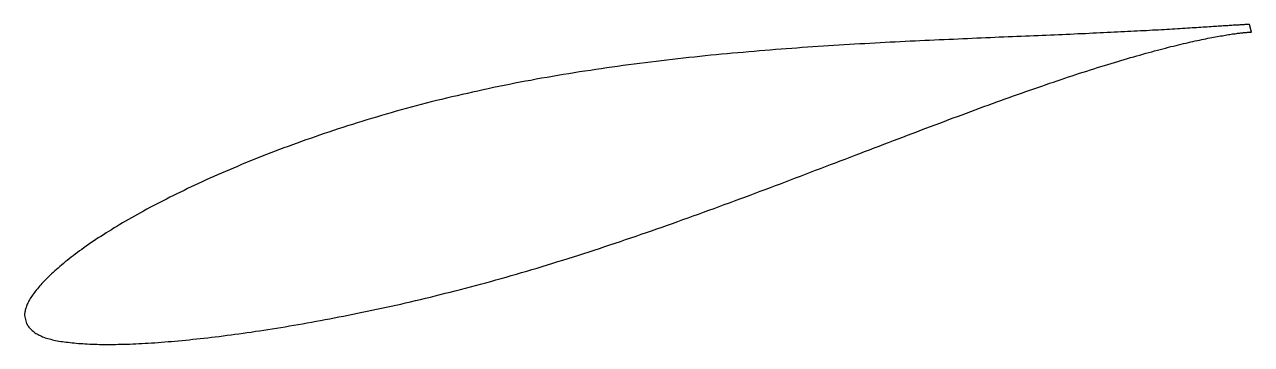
# Model space of a CAD drawing. Header units: metres. Extents: x -42 to 85, y -12 to 21.
import ezdxf

# ---------------------------------------------------------------- set-up
doc = ezdxf.new("R2010")
doc.units = ezdxf.units.M

msp = doc.modelspace()

# ---------------------------------------------------------------- linework, layer by layer
msp.add_lwpolyline([(85.14, 20.81), (85.14, 20.81), (85.13, 20.81), (85.12, 20.81), (85.1, 20.81), (85.08, 20.81), (85.05, 20.81), (85.02, 20.81), (84.98, 20.81), (84.94, 20.81), (84.89, 20.81), (84.83, 20.8), (84.78, 20.8), (84.71, 20.8), (84.64, 20.8), (84.57, 20.79), (84.49, 20.79), (84.41, 20.78), (84.32, 20.78), (84.23, 20.77), (84.13, 20.77), (84.03, 20.76), (83.92, 20.76), (83.81, 20.75), (83.69, 20.74), (83.57, 20.73), (83.44, 20.73), (83.31, 20.72), (83.17, 20.71), (83.03, 20.7), (82.88, 20.69), (82.73, 20.68), (82.57, 20.67), (82.41, 20.66), (82.24, 20.65), (82.07, 20.64), (81.89, 20.63), (81.71, 20.61), (81.53, 20.6), (81.34, 20.59), (81.14, 20.58), (80.94, 20.56), (80.74, 20.55), (80.53, 20.54), (80.31, 20.52), (80.09, 20.51), (79.87, 20.49), (79.64, 20.48), (79.41, 20.47), (79.17, 20.45), (78.93, 20.43), (78.68, 20.42), (78.43, 20.4), (78.17, 20.39), (77.91, 20.37), (77.65, 20.36), (77.38, 20.34), (77.11, 20.32), (76.83, 20.31), (76.54, 20.29), (76.26, 20.27), (75.97, 20.26), (75.67, 20.24), (75.37, 20.22), (75.06, 20.21), (74.75, 20.19), (74.44, 20.17), (74.12, 20.16), (73.8, 20.14), (73.47, 20.12), (73.14, 20.11), (72.81, 20.09), (72.47, 20.07), (72.13, 20.05), (71.78, 20.04), (71.43, 20.02), (71.07, 20), (70.71, 19.98), (70.35, 19.97), (69.98, 19.95), (69.61, 19.93), (69.24, 19.91), (68.86, 19.9), (68.48, 19.88), (68.09, 19.86), (67.7, 19.84), (67.3, 19.83), (66.91, 19.81), (66.5, 19.79), (66.1, 19.77), (65.69, 19.75), (65.28, 19.74), (64.86, 19.72), (64.44, 19.7), (64.02, 19.68), (63.59, 19.66), (63.16, 19.65), (62.73, 19.63), (62.29, 19.61), (61.85, 19.59), (61.41, 19.57), (60.96, 19.55), (60.51, 19.53), (60.06, 19.52), (59.6, 19.5), (59.14, 19.48), (58.68, 19.46), (58.21, 19.44), (57.74, 19.42), (57.27, 19.4), (56.8, 19.38), (56.32, 19.36), (55.84, 19.34), (55.36, 19.32), (54.87, 19.3), (54.38, 19.27), (53.89, 19.25), (53.4, 19.23), (52.9, 19.21), (52.4, 19.19), (51.9, 19.16), (51.39, 19.14), (50.89, 19.12), (50.38, 19.09), (49.87, 19.07), (49.35, 19.04), (48.84, 19.02), (48.32, 18.99), (47.8, 18.96), (47.28, 18.93), (46.75, 18.91), (46.23, 18.88), (45.7, 18.85), (45.17, 18.82), (44.64, 18.79), (44.1, 18.76), (43.57, 18.73), (43.03, 18.7), (42.49, 18.66), (41.95, 18.63), (41.41, 18.59), (40.86, 18.56), (40.32, 18.52), (39.77, 18.49), (39.22, 18.45), (38.67, 18.41), (38.12, 18.37), (37.57, 18.33), (37.01, 18.29), (36.46, 18.25), (35.9, 18.2), (35.34, 18.16), (34.79, 18.12), (34.23, 18.07), (33.67, 18.02), (33.11, 17.97), (32.54, 17.92), (31.98, 17.87), (31.42, 17.82), (30.85, 17.77), (30.29, 17.72), (29.72, 17.66), (29.16, 17.61), (28.59, 17.55), (28.02, 17.49), (27.46, 17.43), (26.89, 17.37), (26.32, 17.31), (25.75, 17.24), (25.18, 17.18), (24.61, 17.11), (24.05, 17.05), (23.48, 16.98), (22.91, 16.91), (22.34, 16.84), (21.77, 16.77), (21.2, 16.69), (20.63, 16.62), (20.06, 16.54), (19.49, 16.46), (18.93, 16.38), (18.36, 16.3), (17.79, 16.22), (17.22, 16.14), (16.66, 16.05), (16.09, 15.97), (15.53, 15.88), (14.96, 15.79), (14.4, 15.7), (13.84, 15.6), (13.27, 15.51), (12.71, 15.41), (12.15, 15.32), (11.59, 15.22), (11.03, 15.12), (10.47, 15.01), (9.92, 14.91), (9.36, 14.81), (8.81, 14.7), (8.25, 14.59), (7.7, 14.48), (7.15, 14.37), (6.6, 14.25), (6.05, 14.14), (5.51, 14.02), (4.96, 13.9), (4.42, 13.78), (3.88, 13.66), (3.34, 13.54), (2.8, 13.41), (2.26, 13.29), (1.72, 13.16), (1.19, 13.03), (0.66, 12.9), (0.13, 12.76), (-0.4, 12.63), (-0.93, 12.49), (-1.45, 12.36), (-1.97, 12.22), (-2.49, 12.08), (-3.01, 11.93), (-3.53, 11.79), (-4.04, 11.64), (-4.55, 11.5), (-5.06, 11.35), (-5.57, 11.2), (-6.08, 11.05), (-6.58, 10.9), (-7.08, 10.74), (-7.58, 10.59), (-8.07, 10.43), (-8.57, 10.28), (-9.06, 10.12), (-9.55, 9.96), (-10.03, 9.8), (-10.51, 9.64), (-11, 9.48), (-11.47, 9.31), (-11.95, 9.15), (-12.42, 8.98), (-12.89, 8.82), (-13.36, 8.65), (-13.82, 8.48), (-14.28, 8.32), (-14.74, 8.15), (-15.2, 7.98), (-15.65, 7.81), (-16.1, 7.64), (-16.55, 7.47), (-16.99, 7.29), (-17.43, 7.12), (-17.87, 6.95), (-18.3, 6.77), (-18.74, 6.6), (-19.16, 6.43), (-19.59, 6.25), (-20.01, 6.07), (-20.43, 5.9), (-20.85, 5.72), (-21.26, 5.54), (-21.67, 5.37), (-22.07, 5.19), (-22.47, 5.01), (-22.87, 4.83), (-23.27, 4.66), (-23.66, 4.48), (-24.05, 4.3), (-24.43, 4.12), (-24.81, 3.94), (-25.19, 3.76), (-25.56, 3.58), (-25.93, 3.4), (-26.3, 3.22), (-26.66, 3.04), (-27.02, 2.86), (-27.38, 2.68), (-27.73, 2.5), (-28.08, 2.32), (-28.42, 2.15), (-28.76, 1.97), (-29.1, 1.79), (-29.43, 1.61), (-29.76, 1.43), (-30.08, 1.25), (-30.4, 1.08), (-30.72, 0.9), (-31.03, 0.72), (-31.34, 0.54), (-31.65, 0.37), (-31.95, 0.19), (-32.24, 0.02), (-32.54, -0.16), (-32.82, -0.33), (-33.11, -0.51), (-33.39, -0.68), (-33.66, -0.85), (-33.94, -1.03), (-34.2, -1.2), (-34.47, -1.37), (-34.73, -1.54), (-34.98, -1.71), (-35.23, -1.88), (-35.48, -2.05), (-35.72, -2.22), (-35.96, -2.38), (-36.19, -2.55), (-36.42, -2.72), (-36.64, -2.88), (-36.86, -3.05), (-37.08, -3.21), (-37.29, -3.37), (-37.5, -3.54), (-37.7, -3.7), (-37.9, -3.86), (-38.09, -4.02), (-38.28, -4.18), (-38.46, -4.33), (-38.64, -4.49), (-38.82, -4.64), (-38.99, -4.8), (-39.16, -4.95), (-39.32, -5.1), (-39.48, -5.25), (-39.63, -5.4), (-39.78, -5.54), (-39.92, -5.69), (-40.06, -5.83), (-40.2, -5.97), (-40.33, -6.11), (-40.45, -6.25), (-40.57, -6.39), (-40.69, -6.52), (-40.8, -6.65), (-40.91, -6.79), (-41.01, -6.92), (-41.11, -7.04), (-41.21, -7.17), (-41.3, -7.3), (-41.38, -7.42), (-41.46, -7.55), (-41.54, -7.67), (-41.61, -7.79), (-41.67, -7.91), (-41.73, -8.02), (-41.79, -8.14), (-41.84, -8.25), (-41.89, -8.36), (-41.93, -8.47), (-41.97, -8.58), (-42, -8.68), (-42.03, -8.78), (-42.06, -8.88), (-42.08, -8.98), (-42.1, -9.07), (-42.11, -9.15), (-42.12, -9.23), (-42.12, -9.3), (-42.13, -9.36), (-42.13, -9.41), (-42.13, -9.43), (-41.94, -10.25), (-41.93, -10.25), (-41.92, -10.27), (-41.9, -10.3), (-41.87, -10.34), (-41.84, -10.4), (-41.79, -10.47), (-41.74, -10.54), (-41.68, -10.62), (-41.62, -10.7), (-41.55, -10.77), (-41.48, -10.85), (-41.4, -10.93), (-41.32, -11), (-41.24, -11.07), (-41.14, -11.14), (-41.05, -11.21), (-40.95, -11.28), (-40.84, -11.34), (-40.73, -11.4), (-40.62, -11.46), (-40.5, -11.52), (-40.38, -11.58), (-40.25, -11.63), (-40.12, -11.68), (-39.98, -11.73), (-39.84, -11.78), (-39.7, -11.82), (-39.55, -11.86), (-39.39, -11.9), (-39.24, -11.94), (-39.07, -11.98), (-38.9, -12.01), (-38.73, -12.05), (-38.56, -12.08), (-38.37, -12.11), (-38.19, -12.14), (-38, -12.16), (-37.8, -12.19), (-37.6, -12.21), (-37.4, -12.24), (-37.19, -12.26), (-36.98, -12.28), (-36.76, -12.3), (-36.54, -12.32), (-36.31, -12.34), (-36.08, -12.35), (-35.85, -12.37), (-35.61, -12.38), (-35.36, -12.39), (-35.11, -12.4), (-34.86, -12.41), (-34.6, -12.42), (-34.34, -12.43), (-34.08, -12.43), (-33.81, -12.43), (-33.53, -12.43), (-33.26, -12.43), (-32.97, -12.43), (-32.69, -12.43), (-32.4, -12.42), (-32.1, -12.42), (-31.8, -12.41), (-31.5, -12.4), (-31.2, -12.39), (-30.89, -12.38), (-30.57, -12.36), (-30.25, -12.35), (-29.93, -12.33), (-29.61, -12.31), (-29.28, -12.29), (-28.94, -12.27), (-28.6, -12.25), (-28.26, -12.22), (-27.92, -12.2), (-27.57, -12.17), (-27.22, -12.14), (-26.86, -12.11), (-26.5, -12.08), (-26.14, -12.05), (-25.77, -12.01), (-25.4, -11.98), (-25.02, -11.94), (-24.65, -11.9), (-24.27, -11.86), (-23.88, -11.82), (-23.49, -11.77), (-23.1, -11.73), (-22.71, -11.68), (-22.31, -11.63), (-21.91, -11.59), (-21.5, -11.53), (-21.09, -11.48), (-20.68, -11.43), (-20.27, -11.37), (-19.85, -11.32), (-19.43, -11.26), (-19.01, -11.2), (-18.58, -11.14), (-18.15, -11.07), (-17.72, -11.01), (-17.28, -10.94), (-16.84, -10.87), (-16.4, -10.81), (-15.96, -10.73), (-15.51, -10.66), (-15.06, -10.59), (-14.61, -10.51), (-14.16, -10.44), (-13.7, -10.36), (-13.24, -10.28), (-12.78, -10.19), (-12.31, -10.11), (-11.84, -10.03), (-11.37, -9.94), (-10.9, -9.85), (-10.43, -9.76), (-9.95, -9.67), (-9.47, -9.58), (-8.99, -9.48), (-8.5, -9.39), (-8.02, -9.29), (-7.53, -9.19), (-7.04, -9.09), (-6.54, -8.99), (-6.05, -8.88), (-5.55, -8.78), (-5.06, -8.67), (-4.55, -8.56), (-4.05, -8.45), (-3.55, -8.34), (-3.04, -8.23), (-2.54, -8.11), (-2.03, -7.99), (-1.52, -7.87), (-1, -7.75), (-0.49, -7.63), (0.03, -7.51), (0.54, -7.38), (1.06, -7.25), (1.58, -7.12), (2.1, -6.99), (2.62, -6.86), (3.15, -6.72), (3.67, -6.59), (4.2, -6.45), (4.73, -6.31), (5.25, -6.17), (5.78, -6.02), (6.31, -5.88), (6.84, -5.73), (7.37, -5.58), (7.91, -5.43), (8.44, -5.28), (8.98, -5.12), (9.51, -4.97), (10.05, -4.81), (10.58, -4.65), (11.12, -4.49), (11.66, -4.33), (12.2, -4.16), (12.74, -4), (13.27, -3.83), (13.81, -3.66), (14.35, -3.49), (14.89, -3.32), (15.44, -3.15), (15.98, -2.98), (16.52, -2.8), (17.06, -2.62), (17.6, -2.45), (18.14, -2.27), (18.69, -2.09), (19.23, -1.91), (19.77, -1.72), (20.31, -1.54), (20.86, -1.36), (21.4, -1.17), (21.94, -0.98), (22.48, -0.8), (23.02, -0.61), (23.56, -0.42), (24.11, -0.23), (24.65, -0.04), (25.19, 0.15), (25.73, 0.34), (26.27, 0.54), (26.81, 0.73), (27.35, 0.92), (27.89, 1.12), (28.42, 1.31), (28.96, 1.51), (29.5, 1.7), (30.04, 1.9), (30.57, 2.1), (31.11, 2.29), (31.64, 2.49), (32.17, 2.69), (32.71, 2.88), (33.24, 3.08), (33.77, 3.28), (34.3, 3.48), (34.83, 3.68), (35.36, 3.87), (35.88, 4.07), (36.41, 4.27), (36.93, 4.47), (37.46, 4.67), (37.98, 4.87), (38.5, 5.06), (39.02, 5.26), (39.54, 5.46), (40.06, 5.66), (40.57, 5.85), (41.09, 6.05), (41.6, 6.25), (42.11, 6.44), (42.62, 6.64), (43.13, 6.83), (43.64, 7.03), (44.15, 7.22), (44.65, 7.41), (45.15, 7.61), (45.66, 7.8), (46.15, 7.99), (46.65, 8.18), (47.15, 8.37), (47.64, 8.56), (48.13, 8.75), (48.62, 8.93), (49.11, 9.12), (49.6, 9.31), (50.08, 9.49), (50.57, 9.67), (51.05, 9.86), (51.52, 10.04), (52, 10.22), (52.47, 10.4), (52.95, 10.57), (53.42, 10.75), (53.88, 10.93), (54.35, 11.1), (54.81, 11.27), (55.27, 11.44), (55.73, 11.61), (56.19, 11.78), (56.64, 11.95), (57.09, 12.12), (57.54, 12.28), (57.99, 12.44), (58.43, 12.61), (58.87, 12.77), (59.31, 12.92), (59.74, 13.08), (60.18, 13.24), (60.61, 13.39), (61.03, 13.54), (61.46, 13.69), (61.88, 13.84), (62.3, 13.99), (62.72, 14.13), (63.13, 14.28), (63.54, 14.42), (63.95, 14.56), (64.35, 14.7), (64.76, 14.83), (65.15, 14.97), (65.55, 15.1), (65.94, 15.23), (66.33, 15.36), (66.72, 15.49), (67.1, 15.61), (67.48, 15.74), (67.86, 15.86), (68.23, 15.98), (68.6, 16.1), (68.97, 16.21), (69.33, 16.33), (69.69, 16.44), (70.05, 16.55), (70.4, 16.66), (70.75, 16.77), (71.1, 16.87), (71.44, 16.98), (71.78, 17.08), (72.11, 17.18), (72.45, 17.27), (72.77, 17.37), (73.1, 17.46), (73.42, 17.55), (73.74, 17.64), (74.05, 17.73), (74.36, 17.82), (74.67, 17.9), (74.97, 17.98), (75.27, 18.06), (75.56, 18.14), (75.85, 18.22), (76.14, 18.29), (76.42, 18.37), (76.7, 18.44), (76.97, 18.51), (77.25, 18.57), (77.51, 18.64), (77.77, 18.7), (78.03, 18.77), (78.29, 18.83), (78.54, 18.88), (78.78, 18.94), (79.03, 19), (79.26, 19.05), (79.5, 19.1), (79.73, 19.15), (79.95, 19.2), (80.17, 19.25), (80.39, 19.29), (80.6, 19.33), (80.81, 19.38), (81.01, 19.42), (81.21, 19.45), (81.4, 19.49), (81.59, 19.53), (81.78, 19.56), (81.96, 19.59), (82.13, 19.63), (82.31, 19.65), (82.47, 19.68), (82.64, 19.71), (82.79, 19.74), (82.95, 19.76), (83.1, 19.78), (83.24, 19.81), (83.38, 19.83), (83.52, 19.84), (83.65, 19.86), (83.77, 19.88), (83.89, 19.9), (84.01, 19.91), (84.12, 19.92), (84.23, 19.94), (84.33, 19.95), (84.43, 19.96), (84.52, 19.97), (84.6, 19.97), (84.69, 19.98), (84.76, 19.99), (84.84, 19.99), (84.91, 20), (84.97, 20), (85.03, 20.01), (85.08, 20.01), (85.13, 20.01), (85.17, 20.01), (85.21, 20.01), (85.24, 20.01), (85.27, 20.01), (85.29, 20.01), (85.31, 20.01), (85.32, 20.01), (85.33, 20.01), (85.33, 20.01)], close=True)

doc.saveas('drawing.dxf')
